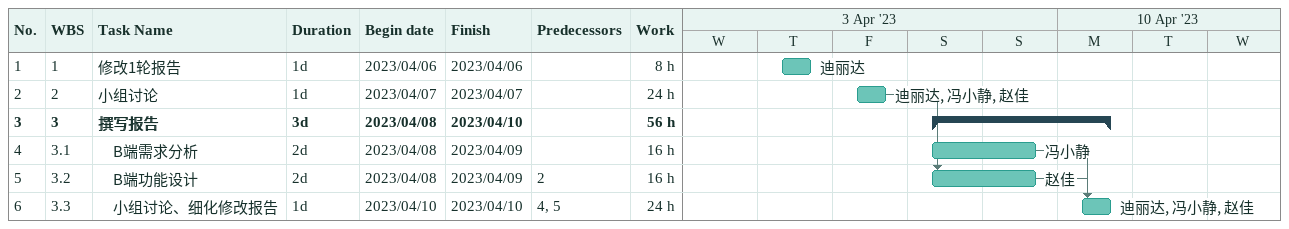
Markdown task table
| ID | WBS | Task | Duration | Start | Finish | Predecessors | Resources | Work (h) |
|---|---|---|---|---|---|---|---|---|
| 1 | 1 | 修改1轮报告 | 1d | 2023-04-06 | 2023-04-06 |  | 迪丽达 | 8 |
| 2 | 2 | 小组讨论 | 1d | 2023-04-07 | 2023-04-07 |  | 迪丽达, 冯小静, 赵佳 | 24 |
| 3 | 3 | **撰写报告** | 3d | 2023-04-08 | 2023-04-10 |  |  | 56 |
| 4 | 3.1 | B端需求分析 | 2d | 2023-04-08 | 2023-04-09 |  | 冯小静 | 16 |
| 5 | 3.2 | B端功能设计 | 2d | 2023-04-08 | 2023-04-09 | 2 | 赵佳 | 16 |
| 6 | 3.3 | 小组讨论、细化修改报告 | 1d | 2023-04-10 | 2023-04-10 | 4, 5 | 迪丽达, 冯小静, 赵佳 | 24 |
